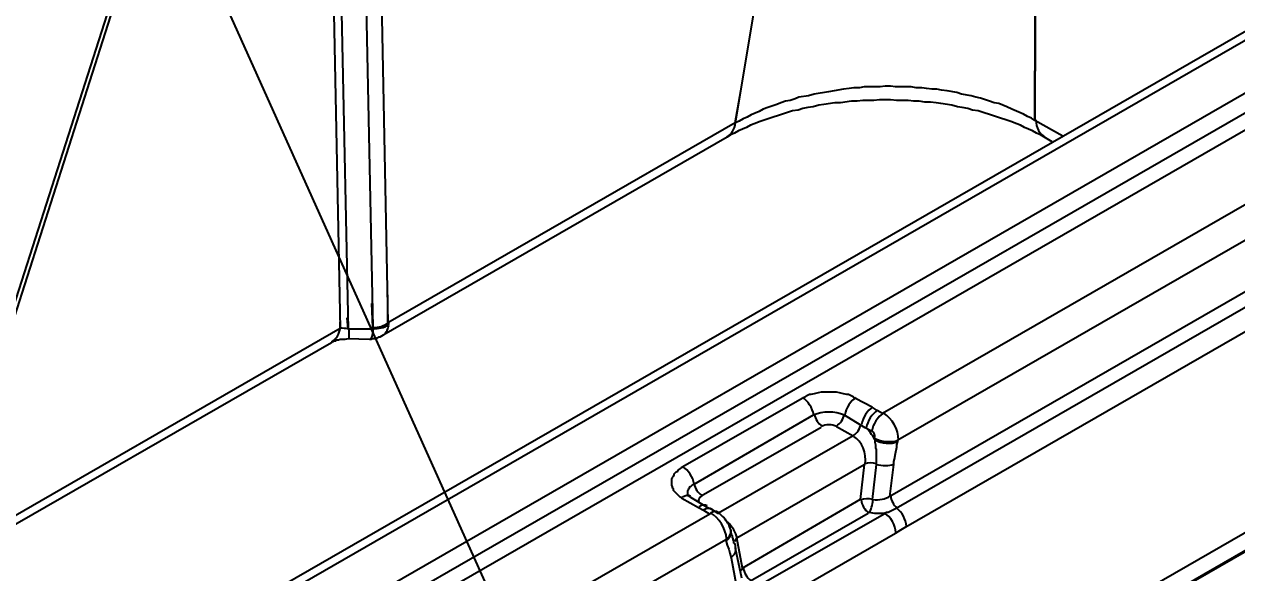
# Model space of a CAD drawing. Header units: feet. Extents: x -689 to 1837, y -511 to 1546.
# Drawn here: x 98.22 to 126.08, y 1296.65 to 1309.25 of the extents above; entities that cross this region are included whole.
import ezdxf
from ezdxf import colors
from ezdxf.entities.mleader import LeaderData, LeaderLine
from ezdxf.math import Vec2, Vec3

# ---------------------------------------------------------------- set-up
doc = ezdxf.new("R2010")
doc.units = ezdxf.units.FT
doc.header["$MEASUREMENT"] = 0
for name, color, linetype in [('EQUIPMENT', 6, 'Continuous'), ('PDF_THIN', 7, 'Continuous'), ('TEXT', 1, 'Continuous')]:
    doc.layers.add(name, color=color, linetype=linetype)
doc.styles.add('NEI-A', font='arial.ttf')

msp = doc.modelspace()

# ---------------------------------------------------------------- linework, layer by layer
at = {"layer": 'EQUIPMENT'}
for points in [[(117.2668, 1323.22739), (114.55769, 1306.99103), (114.68582, 1307.72322)], [(121.49521, 1322.8796), (121.4403, 1307.04594), (121.4586, 1311.64045)], [(139.98306, 1316.98545), (87.1371, 1286.56287)], [(140.1478, 1316.87562), (87.32015, 1286.45304)], [(105.47851, 1302.26839), (96.19798, 1296.92339), (101.57959, 1313.7455), (101.57959, 1313.80041), (101.6162, 1313.83702), (101.6162, 1313.85533), (101.68942, 1313.92855), (101.68942, 1313.94685), (101.70772, 1313.96516), (101.72603, 1313.96516), (101.74433, 1313.98346), (101.76264, 1313.98346), (101.76264, 1314.00177), (105.88122, 1316.36309), (105.89952, 1316.36309), (105.89952, 1316.38139)], [(106.30223, 1316.418), (106.5768, 1302.39652), (106.5768, 1303.03719)], [(105.51512, 1316.16173), (105.93613, 1316.30817), (106.22901, 1302.2867), (106.2107, 1302.83584)], [(105.20394, 1315.97869), (105.47851, 1302.26839), (105.47851, 1302.41483)], [(105.36868, 1316.07021), (105.66156, 1302.25009), (105.64325, 1302.50635)], [(88.01573, 1284.80561), (140.87999, 1315.24649)], [(142.89352, 1314.67905), (117.94408, 1300.30978), (117.81595, 1300.383), (117.70612, 1300.45622), (117.32172, 1300.65757), (117.28511, 1300.67587), (117.2668, 1300.69418), (117.15697, 1300.74909), (117.12036, 1300.74909), (117.04714, 1300.7674), (116.95562, 1300.7857), (116.8824, 1300.80401), (116.53461, 1300.80401), (116.46139, 1300.7857), (116.36987, 1300.7674), (116.29665, 1300.74909), (116.26004, 1300.74909), (116.18682, 1300.71248), (116.16851, 1300.69418), (116.09529, 1300.65757), (113.34957, 1299.08336), (113.31296, 1299.06505), (113.29466, 1299.04675), (113.25805, 1299.02844), (113.23975, 1299.01014), (113.22144, 1298.97353), (113.18483, 1298.95522), (113.14822, 1298.91861), (113.14822, 1298.90031), (113.12992, 1298.8637), (113.11161, 1298.84539), (113.11161, 1298.82709), (113.09331, 1298.80878), (113.09331, 1298.66235), (113.11161, 1298.62574), (113.11161, 1298.60743), (113.12992, 1298.58913), (113.12992, 1298.55252), (113.18483, 1298.4976), (113.20314, 1298.4793), (113.25805, 1298.42438), (113.27635, 1298.40608), (113.31296, 1298.38777), (113.33127, 1298.36947), (113.71567, 1298.14981), (113.8255, 1298.0949), (113.97194, 1298.00337), (89.02249, 1283.65241)], [(143.46097, 1312.64721), (118.25526, 1298.13151), (118.07221, 1298.03998), (118.0356, 1298.03998), (117.99899, 1298.02168), (117.98069, 1298.00337), (114.94209, 1296.26442), (114.90548, 1296.22781), (114.86887, 1296.2095), (114.85057, 1296.17289), (114.83226, 1296.15459), (114.75904, 1296.11798), (114.74074, 1296.09967), (89.51672, 1281.58397), (89.4069, 1281.51075), (89.18724, 1281.40092), (89.0591, 1281.346), (88.96758, 1281.30939), (88.87606, 1281.25448)], [(89.11402, 1280.79686), (89.20554, 1280.85177), (89.26046, 1280.88838), (89.31537, 1280.90669), (89.53503, 1281.03482), (89.73638, 1281.16296), (114.9604, 1295.67866), (115.07023, 1295.75188), (115.19836, 1295.8068), (118.23696, 1297.56406), (118.36509, 1297.63728), (118.47492, 1297.7105), (143.69893, 1312.2262), (143.90029, 1312.35434), (144.11994, 1312.46416), (144.17486, 1312.50077), (144.21147, 1312.53738), (144.26638, 1312.55569), (144.30299, 1312.5923)], [(144.11994, 1312.46416), (144.39451, 1307.99779), (119.73795, 1293.81157), (119.20711, 1296.35594)], [(122.08096, 1306.67985), (121.4403, 1307.04594), (121.36708, 1307.10086), (121.27555, 1307.13747), (121.18403, 1307.19238), (120.90946, 1307.30221), (120.79963, 1307.35713), (120.61658, 1307.43034), (120.50675, 1307.44865), (120.39692, 1307.48526), (120.3054, 1307.52187), (120.19557, 1307.55848), (120.08574, 1307.57678), (119.97591, 1307.61339), (119.75625, 1307.65), (119.64643, 1307.68661), (119.42677, 1307.72322), (119.29863, 1307.74153), (119.18881, 1307.75983), (119.07898, 1307.75983), (118.95084, 1307.77814), (118.84101, 1307.79644), (118.71288, 1307.79644), (118.60305, 1307.81475), (118.23696, 1307.81475), (118.12713, 1307.83305), (117.99899, 1307.83305), (117.88916, 1307.81475), (117.52307, 1307.81475), (117.41324, 1307.79644), (117.28511, 1307.79644), (117.17528, 1307.77814), (117.04714, 1307.75983), (116.82749, 1307.72322), (116.69935, 1307.70492), (116.36987, 1307.65), (116.24173, 1307.61339), (116.02207, 1307.57678), (115.93055, 1307.54017), (115.82072, 1307.50356), (115.71089, 1307.48526), (115.60106, 1307.44865), (115.50954, 1307.41204), (115.39971, 1307.37543), (115.30819, 1307.33882), (115.19836, 1307.30221), (115.10683, 1307.2473), (114.92379, 1307.17408), (114.83226, 1307.11916), (114.74074, 1307.08255), (114.64921, 1307.02764), (114.55769, 1306.99103), (106.5768, 1302.39652)], [(121.843, 1306.55171), (121.56843, 1306.71646), (121.47691, 1306.75307), (121.38538, 1306.80798), (121.20233, 1306.8812), (121.11081, 1306.93611), (121.00098, 1306.97272), (120.90946, 1307.00933), (120.14065, 1307.2656), (120.01252, 1307.28391), (119.90269, 1307.32052), (119.77456, 1307.33882), (119.66473, 1307.35713), (119.5366, 1307.39373), (119.28033, 1307.43034), (119.1705, 1307.44865), (119.04237, 1307.46695), (118.91423, 1307.46695), (118.7861, 1307.48526), (118.65797, 1307.48526), (118.52983, 1307.50356), (118.27357, 1307.50356), (118.12713, 1307.52187), (117.87086, 1307.52187), (117.74273, 1307.50356), (117.48646, 1307.50356), (117.35833, 1307.48526), (117.23019, 1307.48526), (116.97392, 1307.44865), (116.84579, 1307.44865), (116.58952, 1307.41204), (116.47969, 1307.39373), (116.35156, 1307.35713), (116.22343, 1307.33882), (116.1136, 1307.32052), (116.00377, 1307.28391), (115.87564, 1307.2656), (115.10683, 1307.00933), (115.01531, 1306.97272), (114.90548, 1306.93611), (114.81396, 1306.8812), (114.63091, 1306.80798), (114.53939, 1306.75307), (114.44786, 1306.71646), (114.37464, 1306.66154), (106.43036, 1302.08534), (106.39375, 1302.06704), (106.35714, 1302.06704), (106.33884, 1302.04873), (106.30223, 1302.03043), (106.22901, 1302.03043), (106.1924, 1302.01212), (106.15579, 1302.01212), (105.66156, 1302.03043), (105.58834, 1302.01212), (105.47851, 1302.01212), (105.4419, 1301.99382), (105.38699, 1301.99382), (105.36868, 1301.97551), (105.33207, 1301.97551), (105.31377, 1301.95721), (105.29546, 1301.95721), (105.27716, 1301.9389), (96.10645, 1296.66712)], [(113.77058, 1298.42438), (116.53461, 1299.9986)], [(116.8824, 1300.0169), (117.2668, 1299.79724), (114.17329, 1298.02168)], [(117.76103, 1299.74233), (117.76103, 1299.6508), (117.77934, 1299.59589), (117.77934, 1299.52267), (117.79764, 1299.50437), (117.79764, 1299.13827), (117.70612, 1298.33286)], [(114.90548, 1296.46577), (117.61459, 1298.02168)]]:
    msp.add_lwpolyline(points, dxfattribs=at)
for points in [[(87.85099, 1285.09849), (87.85099, 1285.55611), (140.67864, 1315.97869), (140.71525, 1315.53937)], [(118.20035, 1299.13827), (118.20035, 1299.21149), (118.21865, 1299.2664), (118.23696, 1299.39454), (118.27357, 1299.54098), (118.27357, 1299.59589), (118.29187, 1299.66911), (118.29187, 1299.70572), (143.25962, 1314.07499), (143.31453, 1312.92178), (118.10882, 1298.40608)], [(117.43154, 1298.33286), (114.72243, 1296.75865), (114.5943, 1297.45423), (117.52307, 1299.13827)], [(114.576, 1296.37425), (89.37029, 1281.85854), (89.37029, 1283.04835), (114.33803, 1297.41762), (114.33803, 1297.39931), (114.37464, 1297.28949), (114.41125, 1297.19796), (114.42956, 1297.10644), (114.46617, 1296.99661)]]:
    msp.add_lwpolyline(points, close=True, dxfattribs=at)
for points in [[(101.86937, 1314.17638, 0.18088695), (101.45145, 1313.63567), (95.86849, 1296.22781), (96.12476, 1297.01491)], [(145.21823, 1310.06624, -0.52727145), (144.48604, 1307.61339), (119.90269, 1293.46378), (119.90269, 1293.50039), (144.55926, 1307.70492)], [(117.68781, 1299.90707), (117.54137, 1299.98029), (117.43154, 1300.05351), (117.06545, 1300.27317, 0.2052577), (116.35156, 1300.27317), (113.60584, 1298.68065), (113.56923, 1298.66235), (113.53262, 1298.62574), (113.51432, 1298.62574), (113.49601, 1298.60743), (113.49601, 1298.58913), (113.47771, 1298.57082), (113.47771, 1298.55252), (113.4594, 1298.53421), (113.4594, 1298.44269), (113.47771, 1298.42438), (113.49601, 1298.40608), (113.51432, 1298.40608), (113.53262, 1298.38777), (113.89872, 1298.16812), (114.00855, 1298.1132), (114.15499, 1298.02168), (114.19159, 1298.02168), (114.2282, 1297.98507), (114.26481, 1297.94846), (114.30142, 1297.91185), (114.31973, 1297.89354), (114.33803, 1297.85693), (114.35634, 1297.83863), (114.37464, 1297.80202), (114.39295, 1297.78371), (114.41125, 1297.74711), (114.41125, 1297.7288), (114.42956, 1297.69219), (114.42956, 1297.67389), (114.44786, 1297.63728), (114.44786, 1297.58236), (114.46617, 1297.54575), (114.46617, 1297.52745), (114.48447, 1297.50914), (114.48447, 1297.47253), (114.50278, 1297.43592), (114.50278, 1297.41762), (114.52108, 1297.38101), (114.52108, 1297.3444), (114.53939, 1297.32609), (114.55769, 1297.28949), (114.55769, 1297.21627), (114.70413, 1296.53899)]]:
    msp.add_lwpolyline(points, format="xyb", dxfattribs=at)
msp.add_arc((117.85274, 1299.1113), 1.08975, 257.929183, 276.889367, dxfattribs=at)
for points in [[(114.36913, 1306.66652), (114.47187, 1306.72569), (114.54056, 1306.83822), (114.56583, 1306.98879)], [(116.35978, 1300.28281), (116.33311, 1300.43933), (116.22473, 1300.60467), (116.10051, 1300.67836)], [(117.3348, 1300.67836), (117.21058, 1300.60467), (117.1022, 1300.43933), (117.07553, 1300.28281)], [(116.37658, 1300.28792), (116.39445, 1300.18502), (116.46576, 1300.07609), (116.54717, 1300.02734)], [(116.88814, 1300.02734), (116.96956, 1300.07609), (117.04086, 1300.18502), (117.05873, 1300.28792)], [(117.7192, 1300.45871), (117.59498, 1300.38502), (117.48661, 1300.21967), (117.45993, 1300.06315)], [(117.82903, 1300.38549), (117.70218, 1300.31024), (117.59227, 1300.13975), (117.56835, 1299.98115)], [(117.95716, 1300.31227), (117.83031, 1300.23702), (117.7204, 1300.06653), (117.69649, 1299.90793)], [(118.30837, 1299.70734), (118.30967, 1299.93726), (118.15919, 1300.20719), (117.96804, 1300.31782)], [(116.8846, 1300.01415), (116.78887, 1300.06731), (116.63242, 1300.06656), (116.53516, 1300.01248)], [(117.27254, 1299.80768), (117.35396, 1299.85643), (117.42526, 1299.96536), (117.44313, 1300.06826)], [(117.76129, 1299.71599), (117.70442, 1299.82576), (117.63166, 1299.92111), (117.54947, 1299.99357)], [(117.54021, 1299.14731), (117.58481, 1299.39642), (117.46957, 1299.67891), (117.27959, 1299.78621)], [(117.76477, 1299.7629), (117.77201, 1299.82056), (117.74121, 1299.88641), (117.6951, 1299.91183)], [(117.76462, 1299.74111), (117.91107, 1299.66105), (118.1463, 1299.64125), (118.29117, 1299.6968)], [(117.76462, 1299.7045), (117.91107, 1299.62444), (118.1463, 1299.60464), (118.29117, 1299.66019)], [(117.80501, 1299.15959), (117.71395, 1299.18465), (117.6104, 1299.18291), (117.54127, 1299.15514)], [(117.79936, 1299.1428), (117.93774, 1299.10559), (118.0949, 1299.10749), (118.19965, 1299.14766)], [(113.61406, 1298.69029), (113.58739, 1298.84681), (113.47901, 1299.01216), (113.35479, 1299.08585)], [(113.61256, 1298.6954), (113.63043, 1298.5925), (113.70173, 1298.48357), (113.78315, 1298.43482)], [(113.52769, 1298.41092), (113.47943, 1298.43872), (113.41351, 1298.43129), (113.34436, 1298.39026)], [(113.78944, 1298.41997), (113.73137, 1298.38767), (113.70521, 1298.34181), (113.71953, 1298.29737)], [(117.71348, 1298.33587), (117.62242, 1298.36094), (117.51887, 1298.35919), (117.44975, 1298.33143)], [(117.45265, 1298.32773), (117.4577, 1298.21809), (117.53486, 1298.08738), (117.62715, 1298.03212)], [(117.62883, 1298.02901), (117.67588, 1298.09261), (117.71437, 1298.21788), (117.72007, 1298.32605)], [(117.71848, 1298.34013), (117.85562, 1298.31235), (118.01347, 1298.34371), (118.12053, 1298.42001)], [(118.12992, 1298.41925), (118.13439, 1298.32245), (118.19556, 1298.20704), (118.2762, 1298.14325)], [(113.91209, 1298.19127), (113.86383, 1298.21906), (113.79791, 1298.21163), (113.72876, 1298.17061)], [(114.02192, 1298.11805), (113.97366, 1298.14584), (113.90774, 1298.13841), (113.83858, 1298.09739)], [(114.16836, 1298.04483), (114.1201, 1298.07262), (114.05418, 1298.06519), (113.98502, 1298.02417)], [(114.35792, 1297.4396), (114.34462, 1297.6612), (114.18071, 1297.92341), (113.98723, 1298.03264)], [(118.25095, 1297.5753), (118.24392, 1297.74216), (118.12673, 1297.94063), (117.98591, 1298.02417)], [(118.48891, 1297.72174), (118.4827, 1297.86906), (118.38988, 1298.04436), (118.26693, 1298.14094)], [(114.60429, 1297.45764), (114.57181, 1297.57028), (114.49019, 1297.70406), (114.38371, 1297.81919)], [(114.35674, 1297.42794), (114.43597, 1297.49128), (114.47369, 1297.57145), (114.45912, 1297.64557)], [(114.35674, 1297.39133), (114.43597, 1297.45467), (114.47369, 1297.53484), (114.45912, 1297.60896)], [(114.61253, 1297.46203), (114.57827, 1297.43565), (114.5552, 1297.40448), (114.54629, 1297.37254)], [(114.46656, 1297.00693), (114.5458, 1297.07027), (114.58352, 1297.15043), (114.56895, 1297.22456)], [(114.74066, 1296.76644), (114.71237, 1296.74466), (114.69162, 1296.71954), (114.68025, 1296.69331)], [(114.74354, 1296.77182), (114.74859, 1296.66218), (114.82575, 1296.53148), (114.91804, 1296.47621)]]:
    msp.add_open_spline(points, degree=3, dxfattribs=at)
for points in [[(117.43154, 1322.82468), (117.94408, 1322.80638), (73.4085, 1297.39931)], [(117.94408, 1322.80638), (73.4085, 1297.39931), (117.88916, 1322.75146)], [(117.88916, 1322.75146), (117.85255, 1322.69655), (73.4085, 1297.39931)], [(117.85255, 1322.69655), (73.4085, 1297.39931), (117.77934, 1322.62333)], [(117.6329, 1322.49519), (73.4085, 1297.39931), (73.51833, 1297.03322)]]:
    msp.add_solid(points, dxfattribs=at)
at = {"layer": 'PDF_THIN', "lineweight": 25}
msp.add_lwpolyline([(106.22495, 1302.28696, -0.04552843), (106.22901, 1302.25009), (105.66156, 1302.25009)], format="xyb", dxfattribs=at)
for centre, radius, start, end in [((105.70614, 1304.0226), 1.75508, 262.706757, 268.498395), ((106.16791, 1302.433), 0.43201, 347.952095, 355.515317)]:
    msp.add_arc(centre, radius, start, end, dxfattribs=at)
for points in [[(121.46065, 1307.05525), (121.47512, 1306.87204), (121.54766, 1306.73437), (121.66547, 1306.66652)], [(105.28995, 1301.96219), (105.39269, 1302.02136), (105.46138, 1302.13389), (105.48665, 1302.28445)], [(105.67625, 1302.26435), (105.67653, 1302.11331), (105.67787, 1302.03049), (105.68003, 1302.03047)], [(106.16905, 1302.01872), (106.20596, 1302.01825), (106.23224, 1302.10159), (106.24324, 1302.25407)], [(106.23034, 1302.28664), (106.36382, 1302.2863), (106.49265, 1302.32551), (106.5885, 1302.39565)], [(106.23191, 1302.26671), (106.3625, 1302.25621), (106.48856, 1302.28458), (106.58317, 1302.34574)], [(106.4507, 1302.09438), (106.52023, 1302.1346), (106.56984, 1302.21816), (106.59444, 1302.3365)]]:
    msp.add_open_spline(points, degree=3, dxfattribs=at)

# ---------------------------------------------------------------- leaders
at = {"layer": 'TEXT'}
ml = msp.add_multileader_mtext('Standard', dxfattribs=at)
ml.set_content('ADD 3 FT OF SLACK ON MVAC CABLES FOR SERVICE LOOP', color=256, style='NEI-A')
ml.set_leader_properties()
ml.build(insert=Vec2(0, 0))
ml.multileader.update_dxf_attribs({"dogleg_length": 0.0625, "arrow_head_size": 2.14436, "scale": 20})
ctx = ml.context
ctx.base_point, ctx.scale, ctx.char_height, ctx.arrow_head_size, ctx.landing_gap_size, ctx.plane_origin = Vec3(253.47911, 1325.31313), 20, 1.7154879, 2.14436, 1.28662, Vec3(213.54078, 1288.22365)
ctx.text_align_type = 2
notes = []
notes.append((ctx, [(1, (1, 1, 0), (273.86867, 1325.31313), (-1, 0), 1.07218, [(0, [(306.31772, 1307.66004)], 0, [])])]))
ctx.mtext.insert, ctx.mtext.width, ctx.mtext.defined_height, ctx.mtext.alignment, ctx.mtext.line_spacing_factor, ctx.mtext.flow_direction = Vec3(271.50988, 1326.1855), 17.1506188, 4.59906, 3, 0.9, 5
ml = msp.add_multileader_mtext('Standard', dxfattribs=at)
ml.set_content('{\\H1.08333x;2 POS. 35kV 600 A,P JUNCTION INSERT SEE DETAIL 1.}', color=256, style='NEI-A')
ml.set_leader_properties()
ml.build(insert=Vec2(0, 0))
ml.multileader.update_dxf_attribs({"dogleg_length": 0.0625, "arrow_head_size": 2.5, "scale": 20})
ctx = ml.context
ctx.base_point, ctx.scale, ctx.char_height, ctx.arrow_head_size, ctx.landing_gap_size, ctx.plane_origin = Vec3(125.03226, 1263.11274), 20, 2, 2.5, 1.5, Vec3(80.91053, 1283.44209)
notes.append((ctx, [(0, (1, 1, 0), (123.78226, 1263.11274), (1, 0), 1.25, [(0, [(100.17621, 1315.6458)], 0, [])])]))
ctx.mtext.insert, ctx.mtext.width, ctx.mtext.line_spacing_factor, ctx.mtext.flow_direction = Vec3(126.53226, 1264.13122), 32.8297529, 0.9, 5
for ctx, leaders in notes:
    for number, flags, end, landing, length, lines in leaders:
        leader = LeaderData()
        leader.index, (leader.has_last_leader_line, leader.has_dogleg_vector, leader.attachment_direction) = number, flags
        leader.last_leader_point, leader.dogleg_vector, leader.dogleg_length = Vec3(end), Vec3(landing), length
        for number, points, colour, breaks in lines:
            line = LeaderLine()
            line.index, line.vertices, line.color, line.breaks = number, Vec3.list(points), colors.encode_raw_color(colour), breaks
            leader.lines.append(line)
        ctx.leaders.append(leader)

doc.saveas('drawing.dxf')
